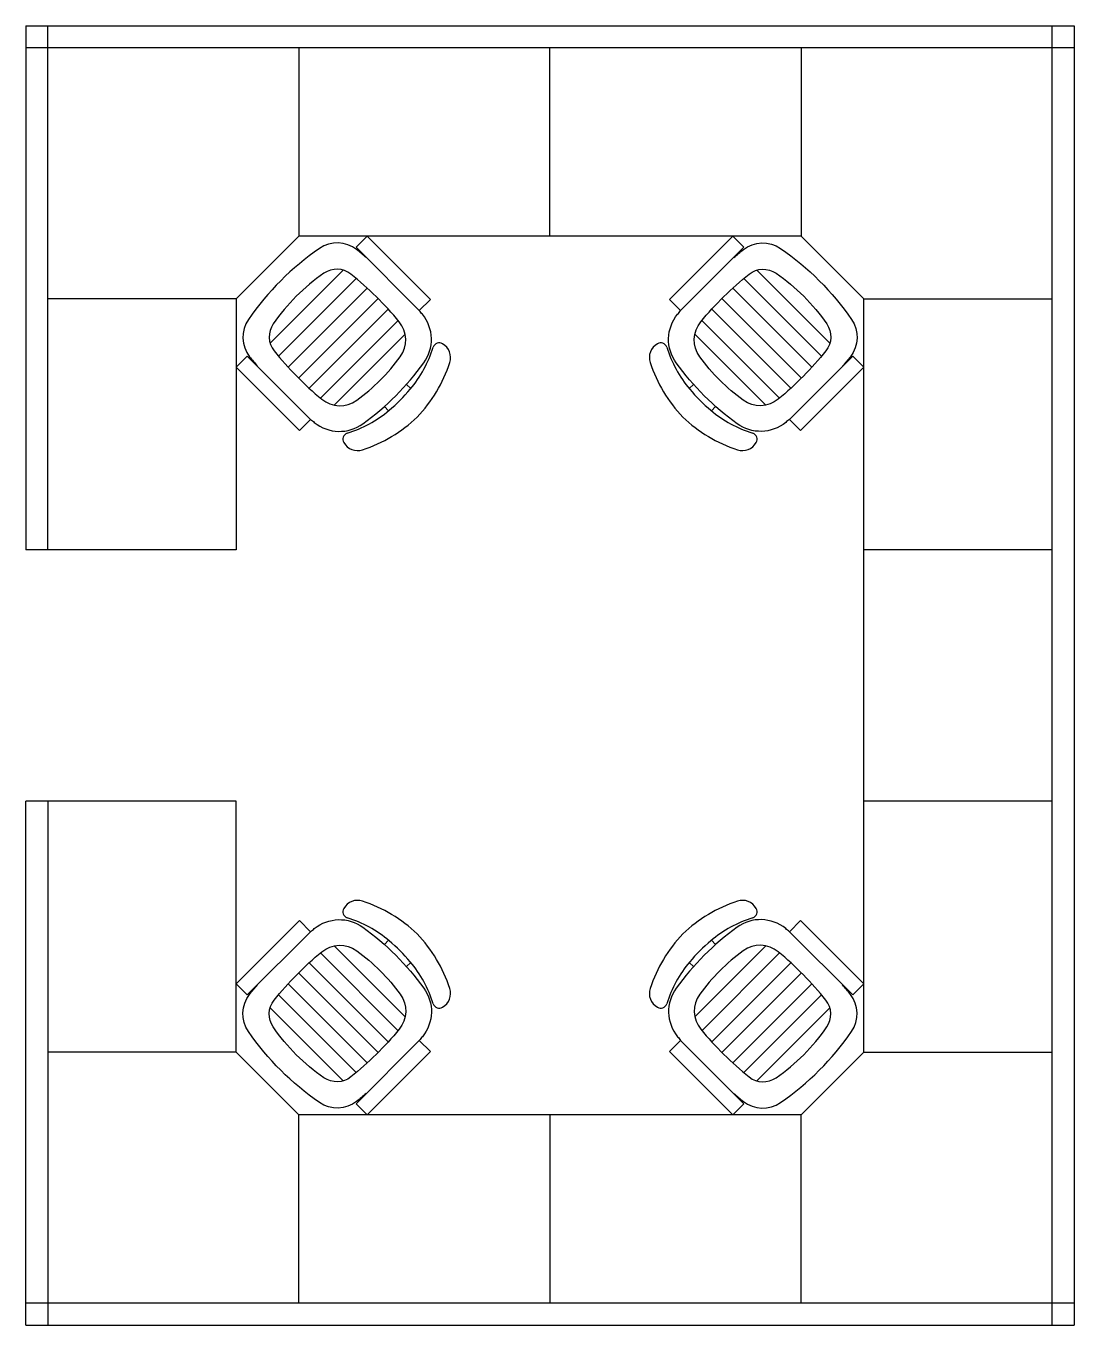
# Model space of a CAD drawing. Header units: millimetres. Extents: x -775.22 to -771.88, y 2695.21 to 2699.35.
import ezdxf

# ---------------------------------------------------------------- set-up
doc = ezdxf.new("R2010")
doc.units = ezdxf.units.MM
doc.header["$LTSCALE"] = 10
doc.layers.add('Móveis_cadeiras', color=2, linetype='Continuous')
doc.layers.add('Móveis_estações', color=2, linetype='Continuous')

msp = doc.modelspace()

# ---------------------------------------------------------------- linework, layer by layer
at = {"layer": 'Móveis_cadeiras', "color": 1}
for p, q in [((-774.2088, 2698.5708), (-774.442, 2698.3376)), ((-774.1681, 2698.5445), (-774.4158, 2698.2969)), ((-772.9322, 2698.5445), (-772.6845, 2698.2969)), ((-772.8915, 2698.5708), (-772.6583, 2698.3376)), ((-774.1324, 2698.5133), (-774.3846, 2698.2612)), ((-772.9679, 2698.5133), (-772.7158, 2698.2612)), ((-774.0982, 2698.4806), (-774.3519, 2698.227)), ((-773.0021, 2698.4806), (-772.7484, 2698.227)), ((-774.0655, 2698.4465), (-774.3177, 2698.1942)), ((-774.0342, 2698.4108), (-774.282, 2698.163)), ((-773.0661, 2698.4108), (-772.8183, 2698.163)), ((-773.0348, 2698.4465), (-772.7826, 2698.1942)), ((-774.0117, 2698.3664), (-774.2376, 2698.1405)), ((-773.0886, 2698.3664), (-772.8627, 2698.1405)), ((-774.0342, 2696.147), (-774.282, 2696.3949)), ((-774.0117, 2696.1914), (-774.2376, 2696.4174)), ((-773.0886, 2696.1914), (-772.8627, 2696.4174)), ((-773.0661, 2696.147), (-772.8183, 2696.3949)), ((-774.0655, 2696.1114), (-774.3177, 2696.3636)), ((-773.0348, 2696.1114), (-772.7826, 2696.3636)), ((-774.0982, 2696.0772), (-774.3519, 2696.3309)), ((-773.0021, 2696.0772), (-772.7484, 2696.3309)), ((-774.1681, 2696.0133), (-774.4158, 2696.2609)), ((-774.1324, 2696.0445), (-774.3846, 2696.2966)), ((-772.9679, 2696.0445), (-772.7158, 2696.2966)), ((-772.9322, 2696.0133), (-772.6845, 2696.2609)), ((-774.2088, 2695.9871), (-774.442, 2696.2202)), ((-772.8915, 2695.9871), (-772.6583, 2696.2202))]:
    msp.add_line(p, q, dxfattribs=at)
at = {"layer": 'Móveis_cadeiras'}
for p, q in [((-774.0073, 2698.2068), (-773.9938, 2698.1933)), ((-773.093, 2698.2068), (-773.1065, 2698.1933)), ((-774.078, 2698.1361), (-774.0646, 2698.1226)), ((-773.0223, 2698.1361), (-773.0357, 2698.1226)), ((-774.078, 2696.4217), (-774.0646, 2696.4352)), ((-773.0223, 2696.4217), (-773.0357, 2696.4352)), ((-774.0073, 2696.351), (-773.9938, 2696.3645)), ((-773.093, 2696.351), (-773.1065, 2696.3645))]:
    msp.add_line(p, q, dxfattribs=at)
for points in [[(-773.9666, 2698.4418), (-773.9312, 2698.4772), (-774.133, 2698.6789), (-774.1683, 2698.6436)], [(-773.1338, 2698.4418), (-773.1691, 2698.4772), (-772.9673, 2698.6789), (-772.932, 2698.6436)], [(-774.3484, 2698.06), (-774.313, 2698.0953), (-774.5148, 2698.2971), (-774.5502, 2698.2617)], [(-772.7519, 2698.06), (-772.7873, 2698.0953), (-772.5855, 2698.2971), (-772.5502, 2698.2617)], [(-774.3484, 2696.4979), (-774.313, 2696.4625), (-774.5148, 2696.2608), (-774.5502, 2696.2961)], [(-772.7519, 2696.4979), (-772.7873, 2696.4625), (-772.5855, 2696.2608), (-772.5502, 2696.2961)], [(-773.9666, 2696.116), (-773.9312, 2696.0807), (-774.133, 2695.8789), (-774.1683, 2695.9143)], [(-773.1338, 2696.116), (-773.1691, 2696.0807), (-772.9673, 2695.8789), (-772.932, 2695.9143)]]:
    msp.add_lwpolyline(points, close=True, dxfattribs=at)
for points in [[(-774.136, 2698.6112, 0.006883), (-774.1663, 2698.6361, 0.328643), (-774.2848, 2698.6398, 0.092343), (-774.511, 2698.4136, 0.328643), (-774.5073, 2698.295, 0.006883), (-774.4825, 2698.2647, 0.340817)], [(-772.9643, 2698.6112, -0.006883), (-772.934, 2698.6361, -0.328643), (-772.8155, 2698.6398, -0.092343), (-772.5893, 2698.4136, -0.328643), (-772.593, 2698.295, -0.006883), (-772.6179, 2698.2647, -0.340817)], [(-773.9525, 2698.275, 0.340817), (-773.9567, 2698.4301, 0.002688), (-773.9666, 2698.4418, 0.328643)], [(-773.1478, 2698.275, -0.340817), (-773.1436, 2698.4301, -0.002688), (-773.1338, 2698.4418, -0.328643)], [(-774.313, 2698.0953, 0.002688), (-774.3013, 2698.0855, 0.340817), (-774.1462, 2698.0813, 0.07931), (-773.9525, 2698.275, 0.340817)], [(-772.7873, 2698.0953, -0.002688), (-772.799, 2698.0855, -0.340817), (-772.9541, 2698.0813, -0.07931), (-773.1478, 2698.275, -0.340817)], [(-774.313, 2696.4625, -0.002688), (-774.3013, 2696.4723, -0.340817), (-774.1462, 2696.4765, -0.07931), (-773.9525, 2696.2828, -0.340817)], [(-772.7873, 2696.4625, 0.002688), (-772.799, 2696.4723, 0.340817), (-772.9541, 2696.4765, 0.07931), (-773.1478, 2696.2828, 0.340817)], [(-774.136, 2695.9466, -0.006883), (-774.1663, 2695.9218, -0.328643), (-774.2848, 2695.9181, -0.092343), (-774.511, 2696.1442, -0.328643), (-774.5073, 2696.2628, -0.006883), (-774.4825, 2696.2931, -0.340817)], [(-773.9525, 2696.2828, -0.340817), (-773.9567, 2696.1278, -0.002688), (-773.9666, 2696.116, -0.328643)], [(-773.1478, 2696.2828, 0.340817), (-773.1436, 2696.1278, 0.002688), (-773.1338, 2696.116, 0.328643)], [(-772.9643, 2695.9466, 0.006883), (-772.934, 2695.9218, 0.328643), (-772.8155, 2695.9181, 0.092343), (-772.5893, 2696.1442, 0.328643), (-772.593, 2696.2628, 0.006883), (-772.6179, 2696.2931, 0.340817)]]:
    msp.add_lwpolyline(points, format="xyb", dxfattribs=at)
for points in [[(-774.0275, 2698.2947, 0.340817), (-774.0305, 2698.4064, 0.050508), (-774.185, 2698.5584, 0.328643), (-774.2704, 2698.561, 0.092896), (-774.4323, 2698.3992, 0.328643), (-774.4296, 2698.3138, 0.050508), (-774.2776, 2698.1593, 0.340817), (-774.166, 2698.1563, 0.079866)], [(-773.0728, 2698.2947, -0.340817), (-773.0698, 2698.4064, -0.050508), (-772.9153, 2698.5584, -0.328643), (-772.8299, 2698.561, -0.092896), (-772.668, 2698.3992, -0.328643), (-772.6707, 2698.3138, -0.050508), (-772.8227, 2698.1593, -0.340817), (-772.9343, 2698.1563, -0.079866)], [(-774.0275, 2696.2631, -0.340817), (-774.0305, 2696.1515, -0.050508), (-774.185, 2695.9994, -0.328643), (-774.2704, 2695.9968, -0.092896), (-774.4323, 2696.1587, -0.328643), (-774.4296, 2696.244, -0.050508), (-774.2776, 2696.3986, -0.340817), (-774.166, 2696.4016, -0.079866)], [(-773.0728, 2696.2631, 0.340817), (-773.0698, 2696.1515, 0.050508), (-772.9153, 2695.9994, 0.328643), (-772.8299, 2695.9968, 0.092896), (-772.668, 2696.1587, 0.328643), (-772.6707, 2696.244, 0.050508), (-772.8227, 2696.3986, 0.340817), (-772.9343, 2696.4016, 0.079866)]]:
    msp.add_lwpolyline(points, format="xyb", close=True, dxfattribs=at)
for centre, radius, start, end in [((-773.9031, 2698.3192), 0.02, 57.3844, 162.7352), ((-773.917, 2698.2924), 0.0501, 341.3477, 60.6153), ((-773.1834, 2698.2924), 0.0501, 119.3847, 198.6523), ((-773.1972, 2698.3192), 0.02, 17.2648, 122.6156), ((-774.2868, 2698.4385), 0.3818, 319.7148, 342.7352), ((-772.8135, 2698.4385), 0.3818, 197.2648, 220.2852), ((-774.3203, 2698.426), 0.475, 316.9629, 341.6304), ((-772.78, 2698.426), 0.475, 198.3696, 223.0371), ((-774.3778, 2698.5065), 0.4952, 309.4899, 320.5101), ((-772.7226, 2698.5065), 0.4952, 219.4899, 230.5101), ((-774.3097, 2698.4156), 0.3818, 287.2648, 310.2852), ((-772.7906, 2698.4156), 0.3818, 229.7148, 252.7352), ((-774.2973, 2698.4491), 0.475, 288.3696, 313.0371), ((-772.803, 2698.4491), 0.475, 226.9629, 251.6304), ((-774.1904, 2698.0319), 0.02, 107.2648, 212.6156), ((-772.9099, 2698.0319), 0.02, 327.3844, 72.7352), ((-774.1636, 2698.0458), 0.0502, 209.4289, 288.6082), ((-772.9367, 2698.0458), 0.0502, 251.3918, 330.5711), ((-774.1636, 2696.5121), 0.0502, 71.3918, 150.5711), ((-774.2973, 2696.1088), 0.475, 46.9629, 71.6304), ((-772.803, 2696.1088), 0.475, 108.3696, 133.0371), ((-772.9367, 2696.5121), 0.0502, 29.4289, 108.6082), ((-774.1904, 2696.5259), 0.02, 147.3844, 252.7352), ((-774.3097, 2696.1422), 0.3818, 49.7148, 72.7352), ((-772.7906, 2696.1422), 0.3818, 107.2648, 130.2852), ((-772.9099, 2696.5259), 0.02, 287.2648, 32.6156), ((-774.3778, 2696.0513), 0.4952, 39.4899, 50.5101), ((-774.3203, 2696.1318), 0.475, 18.3696, 43.0371), ((-772.78, 2696.1318), 0.475, 136.9629, 161.6304), ((-772.7226, 2696.0513), 0.4952, 129.4899, 140.5101), ((-774.2868, 2696.1194), 0.3818, 17.2648, 40.2852), ((-772.8135, 2696.1194), 0.3818, 139.7148, 162.7352), ((-773.917, 2696.2655), 0.0501, 299.3847, 18.6523), ((-773.1834, 2696.2655), 0.0501, 161.3477, 240.6153), ((-773.9031, 2696.2386), 0.02, 197.2648, 302.6156), ((-773.1972, 2696.2386), 0.02, 237.3844, 342.7352)]:
    msp.add_arc(centre, radius, start, end, dxfattribs=at)
at = {"layer": 'Móveis_estações', "color": 3}
for p, q in [((-775.2202, 2699.3489), (-771.8802, 2699.3489)), ((-775.2202, 2699.3489), (-775.2202, 2697.6789)), ((-775.1502, 2697.6789), (-775.1502, 2699.3489)), ((-771.9502, 2696.0789), (-771.9502, 2699.3489)), ((-771.9502, 2695.2089), (-771.9502, 2699.3489)), ((-771.8802, 2699.3489), (-771.8802, 2695.2089)), ((-771.8802, 2699.2789), (-775.2202, 2699.2789)), ((-775.1502, 2697.6789), (-775.2202, 2697.6789)), ((-775.2202, 2695.2089), (-775.2202, 2696.8789)), ((-775.1502, 2696.8789), (-775.2202, 2696.8789)), ((-775.1502, 2696.8789), (-775.1502, 2695.2089)), ((-771.8802, 2695.2789), (-775.2202, 2695.2789)), ((-775.2202, 2695.2089), (-771.8802, 2695.2089))]:
    msp.add_line(p, q, dxfattribs=at)
at = {"layer": 'Móveis_estações'}
for p, q in [((-774.3502, 2699.2789), (-774.3502, 2698.6789)), ((-773.5502, 2698.6789), (-773.5502, 2699.2789)), ((-772.7502, 2699.2789), (-772.7502, 2698.6789)), ((-774.3502, 2698.6789), (-774.5502, 2698.4789)), ((-772.7502, 2698.6789), (-774.3502, 2698.6789)), ((-772.7502, 2698.6789), (-772.5502, 2698.4789)), ((-774.5502, 2698.4789), (-775.1502, 2698.4789)), ((-774.5502, 2698.4789), (-774.5502, 2697.6789)), ((-772.5502, 2696.0789), (-772.5502, 2698.4789)), ((-772.5502, 2698.4789), (-771.9502, 2698.4789)), ((-774.5502, 2697.6789), (-775.1502, 2697.6789)), ((-771.9502, 2697.6789), (-772.5502, 2697.6789)), ((-774.5502, 2696.8789), (-775.1502, 2696.8789)), ((-774.5502, 2696.0789), (-774.5502, 2696.8789)), ((-771.9502, 2696.8789), (-772.5502, 2696.8789)), ((-774.5502, 2696.0789), (-775.1502, 2696.0789)), ((-774.3502, 2695.8789), (-774.5502, 2696.0789)), ((-772.7502, 2695.8789), (-772.5502, 2696.0789)), ((-772.5502, 2696.0789), (-771.9502, 2696.0789)), ((-774.3502, 2695.2789), (-774.3502, 2695.8789)), ((-772.7502, 2695.8789), (-774.3502, 2695.8789)), ((-773.5502, 2695.8789), (-773.5502, 2695.2789)), ((-772.7502, 2695.2789), (-772.7502, 2695.8789))]:
    msp.add_line(p, q, dxfattribs=at)

doc.saveas('drawing.dxf')
